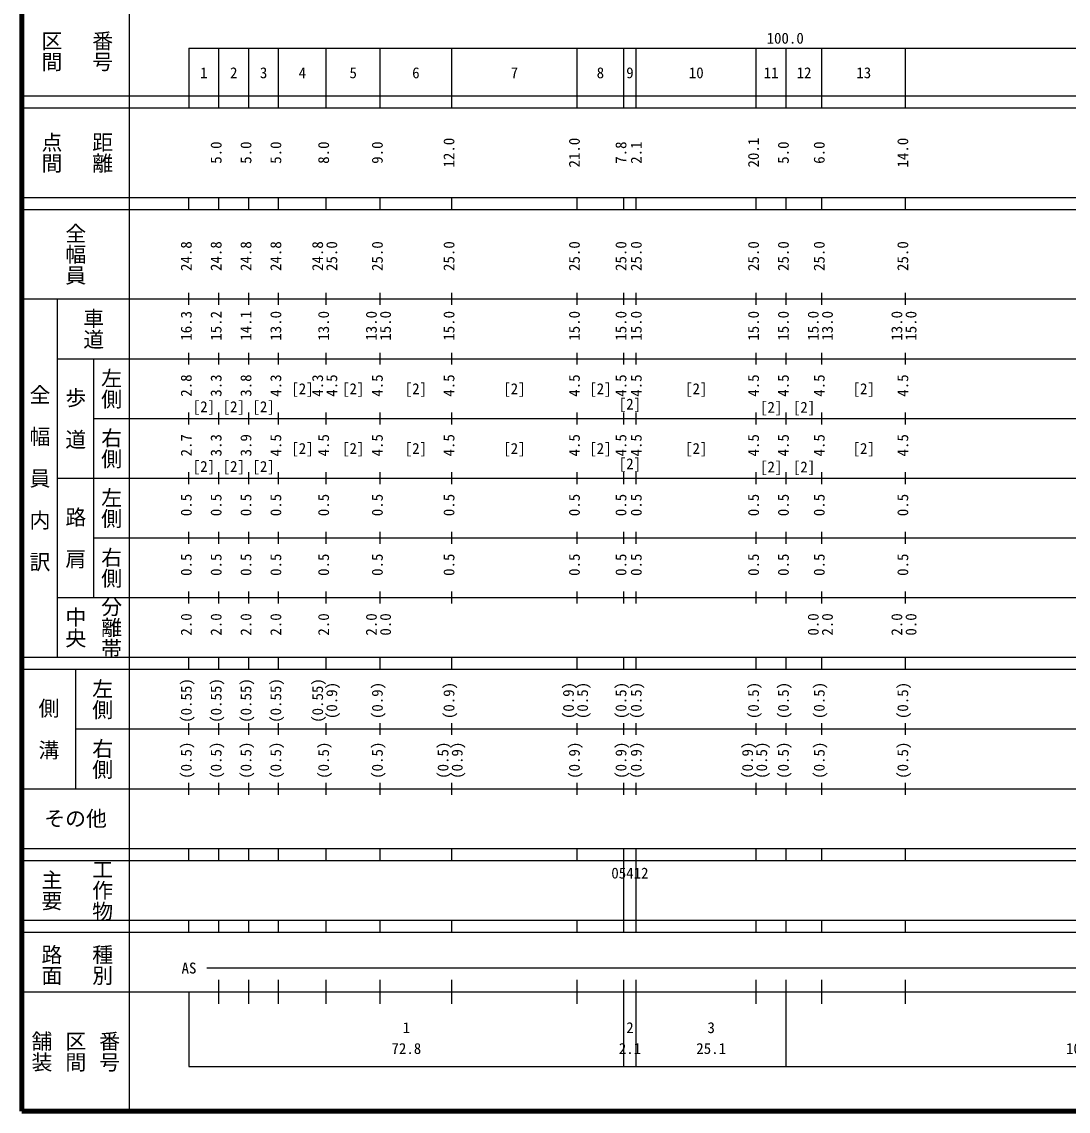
# Model space of a CAD drawing. Units: millimetres on the paper, enlarged 1000 times. Extents: x 40000 to 680000, y 20000 to 380000.
# Drawn here: x 40000 to 215244, y 20000 to 202409 of the extents above; entities that cross this region are included whole.
import ezdxf
from ezdxf.enums import TextEntityAlignment as Align

# ---------------------------------------------------------------- set-up
doc = ezdxf.new("R2010")
doc.units = ezdxf.units.MM
doc.header["$LTSCALE"] = 1000
doc.layers.add('M-TTL', color=2, linetype='Continuous', lineweight=140)
doc.layers.add('M-TTL-BAND', color=7, linetype='Continuous', lineweight=25)
doc.styles.add('@ＭＳ ゴシック', font='')
doc.styles.add('ＭＳ ゴシック', font='')
doc.styles.get('@ＭＳ ゴシック').set_extended_font_data('@MS Gothic')
doc.styles.get('ＭＳ ゴシック').set_extended_font_data('MS Gothic')

msp = doc.modelspace()

# ---------------------------------------------------------------- linework, layer by layer
at = {"layer": 'M-TTL'}
for p, q in [((40000, 380000), (40000, 20000)), ((40000, 20000), (680000, 20000))]:
    msp.add_line(p, q, dxfattribs=at)
at = {"layer": 'M-TTL-BAND'}
for p, q in [((58000, 370000), (58000, 20000)), ((68000, 198000), (579000, 198000)), ((68000, 198000), (68000, 188000)), ((73000, 188000), (73000, 198000)), ((78000, 188000), (78000, 198000)), ((83000, 188000), (83000, 198000)), ((91000, 188000), (91000, 198000)), ((100000, 188000), (100000, 198000)), ((112000, 188000), (112000, 198000)), ((133000, 188000), (133000, 198000)), ((140800, 188000), (140800, 198000)), ((142900, 188000), (142900, 198000)), ((163000, 188000), (163000, 198000)), ((168000, 188000), (168000, 198000)), ((174000, 188000), (174000, 198000)), ((188000, 188000), (188000, 198000)), ((40000, 190000), (579000, 190000)), ((40000, 188000), (579000, 188000)), ((40000, 173000), (579000, 173000)), ((68000, 171000), (68000, 173000)), ((73000, 171000), (73000, 173000)), ((78000, 171000), (78000, 173000)), ((83000, 171000), (83000, 173000)), ((91000, 171000), (91000, 173000)), ((100000, 171000), (100000, 173000)), ((112000, 171000), (112000, 173000)), ((133000, 171000), (133000, 173000)), ((140800, 171000), (140800, 173000)), ((142900, 171000), (142900, 173000)), ((163000, 171000), (163000, 173000)), ((168000, 171000), (168000, 173000)), ((174000, 171000), (174000, 173000)), ((188000, 171000), (188000, 173000)), ((40000, 171000), (579000, 171000)), ((68000, 155000), (68000, 157000)), ((73000, 155000), (73000, 157000)), ((78000, 155000), (78000, 157000)), ((83000, 155000), (83000, 157000)), ((91000, 155000), (91000, 157000)), ((100000, 155000), (100000, 157000)), ((112000, 155000), (112000, 157000)), ((133000, 155000), (133000, 157000)), ((140800, 155000), (140800, 157000)), ((142900, 155000), (142900, 157000)), ((163000, 155000), (163000, 157000)), ((168000, 155000), (168000, 157000)), ((174000, 155000), (174000, 157000)), ((188000, 155000), (188000, 157000)), ((40000, 156000), (579000, 156000)), ((46000, 96000), (46000, 156000)), ((46000, 146000), (579000, 146000)), ((52000, 146000), (52000, 106000)), ((68000, 145000), (68000, 147000)), ((73000, 145000), (73000, 147000)), ((78000, 145000), (78000, 147000)), ((83000, 145000), (83000, 147000)), ((91000, 145000), (91000, 147000)), ((100000, 145000), (100000, 147000)), ((112000, 145000), (112000, 147000)), ((133000, 145000), (133000, 147000)), ((140800, 145000), (140800, 147000)), ((142900, 145000), (142900, 147000)), ((163000, 145000), (163000, 147000)), ((168000, 145000), (168000, 147000)), ((174000, 145000), (174000, 147000)), ((188000, 145000), (188000, 147000)), ((68000, 135000), (68000, 137000)), ((73000, 135000), (73000, 137000)), ((78000, 135000), (78000, 137000)), ((83000, 135000), (83000, 137000)), ((91000, 135000), (91000, 137000)), ((100000, 135000), (100000, 137000)), ((112000, 135000), (112000, 137000)), ((133000, 135000), (133000, 137000)), ((140800, 135000), (140800, 137000)), ((142900, 135000), (142900, 137000)), ((163000, 135000), (163000, 137000)), ((168000, 135000), (168000, 137000)), ((174000, 135000), (174000, 137000)), ((188000, 135000), (188000, 137000)), ((52000, 136000), (579000, 136000)), ((46000, 126000), (579000, 126000)), ((68000, 125000), (68000, 127000)), ((73000, 125000), (73000, 127000)), ((78000, 125000), (78000, 127000)), ((83000, 125000), (83000, 127000)), ((91000, 125000), (91000, 127000)), ((100000, 125000), (100000, 127000)), ((112000, 125000), (112000, 127000)), ((133000, 125000), (133000, 127000)), ((140800, 125000), (140800, 127000)), ((142900, 125000), (142900, 127000)), ((163000, 125000), (163000, 127000)), ((168000, 125000), (168000, 127000)), ((174000, 125000), (174000, 127000)), ((188000, 125000), (188000, 127000)), ((68000, 115000), (68000, 117000)), ((73000, 115000), (73000, 117000)), ((78000, 115000), (78000, 117000)), ((83000, 115000), (83000, 117000)), ((91000, 115000), (91000, 117000)), ((100000, 115000), (100000, 117000)), ((112000, 115000), (112000, 117000)), ((133000, 115000), (133000, 117000)), ((140800, 115000), (140800, 117000)), ((142900, 115000), (142900, 117000)), ((163000, 115000), (163000, 117000)), ((168000, 115000), (168000, 117000)), ((174000, 115000), (174000, 117000)), ((188000, 115000), (188000, 117000)), ((52000, 116000), (579000, 116000)), ((46000, 106000), (579000, 106000)), ((68000, 105000), (68000, 107000)), ((73000, 105000), (73000, 107000)), ((78000, 105000), (78000, 107000)), ((83000, 105000), (83000, 107000)), ((91000, 105000), (91000, 107000)), ((100000, 105000), (100000, 107000)), ((112000, 105000), (112000, 107000)), ((133000, 105000), (133000, 107000)), ((140800, 105000), (140800, 107000)), ((142900, 105000), (142900, 107000)), ((163000, 105000), (163000, 107000)), ((168000, 105000), (168000, 107000)), ((174000, 105000), (174000, 107000)), ((188000, 105000), (188000, 107000)), ((40000, 96000), (579000, 96000)), ((68000, 94000), (68000, 96000)), ((73000, 94000), (73000, 96000)), ((78000, 94000), (78000, 96000)), ((83000, 94000), (83000, 96000)), ((91000, 94000), (91000, 96000)), ((100000, 94000), (100000, 96000)), ((112000, 94000), (112000, 96000)), ((133000, 94000), (133000, 96000)), ((140800, 94000), (140800, 96000)), ((142900, 94000), (142900, 96000)), ((163000, 94000), (163000, 96000)), ((168000, 94000), (168000, 96000)), ((174000, 94000), (174000, 96000)), ((188000, 94000), (188000, 96000)), ((40000, 94000), (579000, 94000)), ((49000, 94000), (49000, 74000)), ((49000, 84000), (579000, 84000)), ((68000, 83000), (68000, 85000)), ((73000, 83000), (73000, 85000)), ((78000, 83000), (78000, 85000)), ((83000, 83000), (83000, 85000)), ((91000, 83000), (91000, 85000)), ((100000, 83000), (100000, 85000)), ((112000, 83000), (112000, 85000)), ((133000, 83000), (133000, 85000)), ((140800, 83000), (140800, 85000)), ((142900, 83000), (142900, 85000)), ((163000, 83000), (163000, 85000)), ((168000, 83000), (168000, 85000)), ((174000, 83000), (174000, 85000)), ((188000, 83000), (188000, 85000)), ((68000, 73000), (68000, 75000)), ((73000, 73000), (73000, 75000)), ((78000, 73000), (78000, 75000)), ((83000, 73000), (83000, 75000)), ((91000, 73000), (91000, 75000)), ((100000, 73000), (100000, 75000)), ((112000, 73000), (112000, 75000)), ((133000, 73000), (133000, 75000)), ((140800, 73000), (140800, 75000)), ((142900, 73000), (142900, 75000)), ((163000, 73000), (163000, 75000)), ((168000, 73000), (168000, 75000)), ((174000, 73000), (174000, 75000)), ((188000, 73000), (188000, 75000)), ((40000, 74000), (579000, 74000)), ((40000, 64000), (579000, 64000)), ((68000, 62000), (68000, 64000)), ((73000, 62000), (73000, 64000)), ((78000, 62000), (78000, 64000)), ((83000, 62000), (83000, 64000)), ((91000, 62000), (91000, 64000)), ((100000, 62000), (100000, 64000)), ((112000, 62000), (112000, 64000)), ((133000, 62000), (133000, 64000)), ((140800, 62000), (140800, 64000)), ((142900, 62000), (142900, 64000)), ((163000, 62000), (163000, 64000)), ((168000, 62000), (168000, 64000)), ((174000, 62000), (174000, 64000)), ((188000, 62000), (188000, 64000)), ((40000, 62000), (579000, 62000)), ((140800, 52000), (140800, 62000)), ((142900, 52000), (142900, 62000)), ((40000, 52000), (579000, 52000)), ((68000, 50000), (68000, 52000)), ((73000, 50000), (73000, 52000)), ((78000, 50000), (78000, 52000)), ((83000, 50000), (83000, 52000)), ((91000, 50000), (91000, 52000)), ((100000, 50000), (100000, 52000)), ((112000, 50000), (112000, 52000)), ((133000, 50000), (133000, 52000)), ((140800, 50000), (140800, 52000)), ((142900, 50000), (142900, 52000)), ((163000, 50000), (163000, 52000)), ((168000, 50000), (168000, 52000)), ((174000, 50000), (174000, 52000)), ((188000, 50000), (188000, 52000)), ((40000, 50000), (579000, 50000)), ((71000, 44000), (565000, 44000)), ((73000, 38000), (73000, 42000)), ((78000, 38000), (78000, 42000)), ((83000, 38000), (83000, 42000)), ((91000, 38000), (91000, 42000)), ((100000, 38000), (100000, 42000)), ((112000, 38000), (112000, 42000)), ((133000, 38000), (133000, 42000)), ((140800, 27500), (140800, 42000)), ((142900, 27500), (142900, 42000)), ((163000, 38000), (163000, 42000)), ((168000, 27500), (168000, 42000)), ((174000, 38000), (174000, 42000)), ((188000, 38000), (188000, 42000)), ((40000, 40000), (579000, 40000)), ((68000, 40000), (68000, 27500)), ((68000, 27500), (579000, 27500)), ((68000, 27500), (579000, 27500))]:
    msp.add_line(p, q, dxfattribs=at)

# ---------------------------------------------------------------- texts
at = {"layer": 'M-TTL-BAND', "style": '@ＭＳ ゴシック'}
for s, p in [('番号', (53500, 197500)), ('区間', (45000, 197500)), ('点間', (45000, 180500)), ('距離', (53500, 180500)), ('全幅員', (49000, 163500)), ('車道', (52000, 151000)), ('左側', (55000, 141000)), ('全\u3000幅\u3000員\u3000内\u3000訳', (43000, 126000)), ('歩\u3000道', (49000, 136000)), ('右側', (55000, 131000)), ('左側', (55000, 121000)), ('路\u3000肩', (49000, 116000)), ('右側', (55000, 111000)), ('分離帯', (55000, 101000)), ('中央', (49000, 101000)), ('左側', (53500, 89000)), ('側\u3000溝', (44500, 84000)), ('右側', (53500, 79000)), ('主要', (45000, 57000)), ('工作物', (53500, 57000)), ('路面', (45000, 44500)), ('種別', (53500, 44500)), ('舗装', (43333, 30000)), ('区間', (49000, 30000)), ('番号', (54667, 30000))]:
    msp.add_text(s, height=2566, rotation=270, dxfattribs=at).set_placement(p, align=Align.MIDDLE_CENTER)
at = {"layer": 'M-TTL-BAND', "style": 'ＭＳ ゴシック'}
for s, p in [('100.0', (167844, 198195)), ('1', (70500, 192405)), ('2', (75500, 192405)), ('3', (80500, 192405)), ('4', (87000, 192405)), ('5', (95500, 192405)), ('6', (106000, 192405)), ('7', (122500, 192405)), ('8', (136900, 192405)), ('9', (141850, 192405)), ('10', (152950, 192405)), ('11', (165500, 192405)), ('12', (171000, 192405)), ('13', (181000, 192405)), ('[2]', (87000, 139500)), ('[2]', (95500, 139500)), ('[2]', (106000, 139500)), ('[2]', (122500, 139500)), ('[2]', (136900, 139500)), ('[2]', (152950, 139500)), ('[2]', (181000, 139500)), ('[2]', (70500, 136490)), ('[2]', (75500, 136490)), ('[2]', (80500, 136490)), ('[2]', (141850, 136932)), ('[2]', (165500, 136399)), ('[2]', (171000, 136399)), ('[2]', (87000, 129500)), ('[2]', (95500, 129500)), ('[2]', (106000, 129500)), ('[2]', (122500, 129500)), ('[2]', (136900, 129500)), ('[2]', (152950, 129500)), ('[2]', (181000, 129500)), ('[2]', (70500, 126490)), ('[2]', (75500, 126490)), ('[2]', (80500, 126490)), ('[2]', (141850, 126932)), ('[2]', (165500, 126399)), ('[2]', (171000, 126399)), ('AS', (68000, 42500)), ('1', (104400, 32523)), ('2', (141850, 32523)), ('3', (155450, 32523)), ('72.8', (104400, 29033)), ('2.1', (141850, 29033)), ('25.1', (155450, 29033)), ('100.0', (218000, 29033))]:
    msp.add_text(s, height=1833, dxfattribs=at).set_placement(p, align=Align.BOTTOM_CENTER)
for s, p in [('12.0', (113000, 180500)), ('21.0', (134000, 180500)), ('20.1', (164000, 180500)), ('14.0', (189000, 180500)), ('5.0', (74000, 180500)), ('5.0', (79000, 180500)), ('5.0', (84000, 180500)), ('8.0', (92000, 180500)), ('9.0', (101000, 180500)), ('7.8', (141800, 180500)), ('2.1', (144356, 180500)), ('5.0', (169000, 180500)), ('6.0', (175000, 180500)), ('24.8', (69000, 163174)), ('24.8', (74000, 163174)), ('24.8', (79000, 163174)), ('24.8', (84000, 163174)), ('24.8', (91000, 163174)), ('25.0', (93370, 163174)), ('25.0', (101000, 163174)), ('25.0', (113000, 163174)), ('25.0', (134000, 163174)), ('25.0', (141800, 163174)), ('25.0', (144356, 163174)), ('25.0', (164000, 163174)), ('25.0', (169000, 163174)), ('25.0', (175000, 163174)), ('25.0', (189000, 163174)), ('16.3', (69000, 151500)), ('15.2', (74000, 151500)), ('14.1', (79000, 151500)), ('13.0', (84000, 151500)), ('13.0', (92000, 151500)), ('13.0', (100000, 151500)), ('15.0', (102370, 151500)), ('15.0', (113000, 151500)), ('15.0', (134000, 151500)), ('15.0', (141800, 151500)), ('15.0', (144356, 151500)), ('15.0', (164000, 151500)), ('15.0', (169000, 151500)), ('15.0', (174000, 151500)), ('13.0', (176370, 151500)), ('13.0', (188000, 151500)), ('15.0', (190370, 151500)), ('2.8', (69000, 141500)), ('3.3', (74000, 141500)), ('3.8', (79000, 141500)), ('4.3', (84000, 141500)), ('4.3', (91000, 141500)), ('4.5', (93370, 141500)), ('4.5', (101000, 141500)), ('4.5', (113000, 141500)), ('4.5', (134000, 141500)), ('4.5', (141800, 141500)), ('4.5', (144356, 141500)), ('4.5', (164000, 141500)), ('4.5', (169000, 141500)), ('4.5', (175000, 141500)), ('4.5', (189000, 141500)), ('2.7', (69000, 131500)), ('3.3', (74000, 131500)), ('3.9', (79000, 131500)), ('4.5', (84000, 131500)), ('4.5', (92000, 131500)), ('4.5', (101000, 131500)), ('4.5', (113000, 131500)), ('4.5', (134000, 131500)), ('4.5', (141800, 131500)), ('4.5', (144356, 131500)), ('4.5', (164000, 131500)), ('4.5', (169000, 131500)), ('4.5', (175000, 131500)), ('4.5', (189000, 131500)), ('0.5', (69000, 121500)), ('0.5', (74000, 121500)), ('0.5', (79000, 121500)), ('0.5', (84000, 121500)), ('0.5', (92000, 121500)), ('0.5', (101000, 121500)), ('0.5', (113000, 121500)), ('0.5', (134000, 121500)), ('0.5', (141800, 121500)), ('0.5', (144356, 121500)), ('0.5', (164000, 121500)), ('0.5', (169000, 121500)), ('0.5', (175000, 121500)), ('0.5', (189000, 121500)), ('0.5', (69000, 111500)), ('0.5', (74000, 111500)), ('0.5', (79000, 111500)), ('0.5', (84000, 111500)), ('0.5', (92000, 111500)), ('0.5', (101000, 111500)), ('0.5', (113000, 111500)), ('0.5', (134000, 111500)), ('0.5', (141800, 111500)), ('0.5', (144356, 111500)), ('0.5', (164000, 111500)), ('0.5', (169000, 111500)), ('0.5', (175000, 111500)), ('0.5', (189000, 111500)), ('2.0', (69000, 101500)), ('2.0', (74000, 101500)), ('2.0', (79000, 101500)), ('2.0', (84000, 101500)), ('2.0', (92000, 101500)), ('2.0', (100000, 101500)), ('0.0', (102370, 101500)), ('0.0', (174000, 101500)), ('2.0', (176370, 101500)), ('2.0', (188000, 101500)), ('0.0', (190370, 101500)), ('(0.55)', (69000, 88764)), ('(0.55)', (74000, 88764)), ('(0.55)', (79000, 88764)), ('(0.55)', (84000, 88764)), ('(0.55)', (91000, 88764)), ('(0.9)', (93370, 88764)), ('(0.9)', (101000, 88764)), ('(0.9)', (113000, 88764)), ('(0.9)', (133000, 88764)), ('(0.5)', (135370, 88764)), ('(0.5)', (141800, 88764)), ('(0.5)', (144356, 88764)), ('(0.5)', (164000, 88764)), ('(0.5)', (169000, 88764)), ('(0.5)', (175000, 88764)), ('(0.5)', (189000, 88764)), ('(0.5)', (69000, 78764)), ('(0.5)', (74000, 78764)), ('(0.5)', (79000, 78764)), ('(0.5)', (84000, 78764)), ('(0.5)', (92000, 78764)), ('(0.5)', (101000, 78764)), ('(0.5)', (112000, 78764)), ('(0.9)', (114370, 78764)), ('(0.9)', (134000, 78764)), ('(0.9)', (141800, 78764)), ('(0.9)', (144356, 78764)), ('(0.9)', (163000, 78764)), ('(0.5)', (165370, 78764)), ('(0.5)', (169000, 78764)), ('(0.5)', (175000, 78764)), ('(0.5)', (189000, 78764))]:
    msp.add_text(s, height=1833, rotation=90, dxfattribs=at).set_placement(p, align=Align.BOTTOM_CENTER)
msp.add_text('その他', height=2566, dxfattribs=at).set_placement((49000, 69000), align=Align.MIDDLE_CENTER)
msp.add_text('05412', height=1833, dxfattribs=at).set_placement((138725, 58405), align=Align.BOTTOM_LEFT)

doc.saveas('drawing.dxf')
